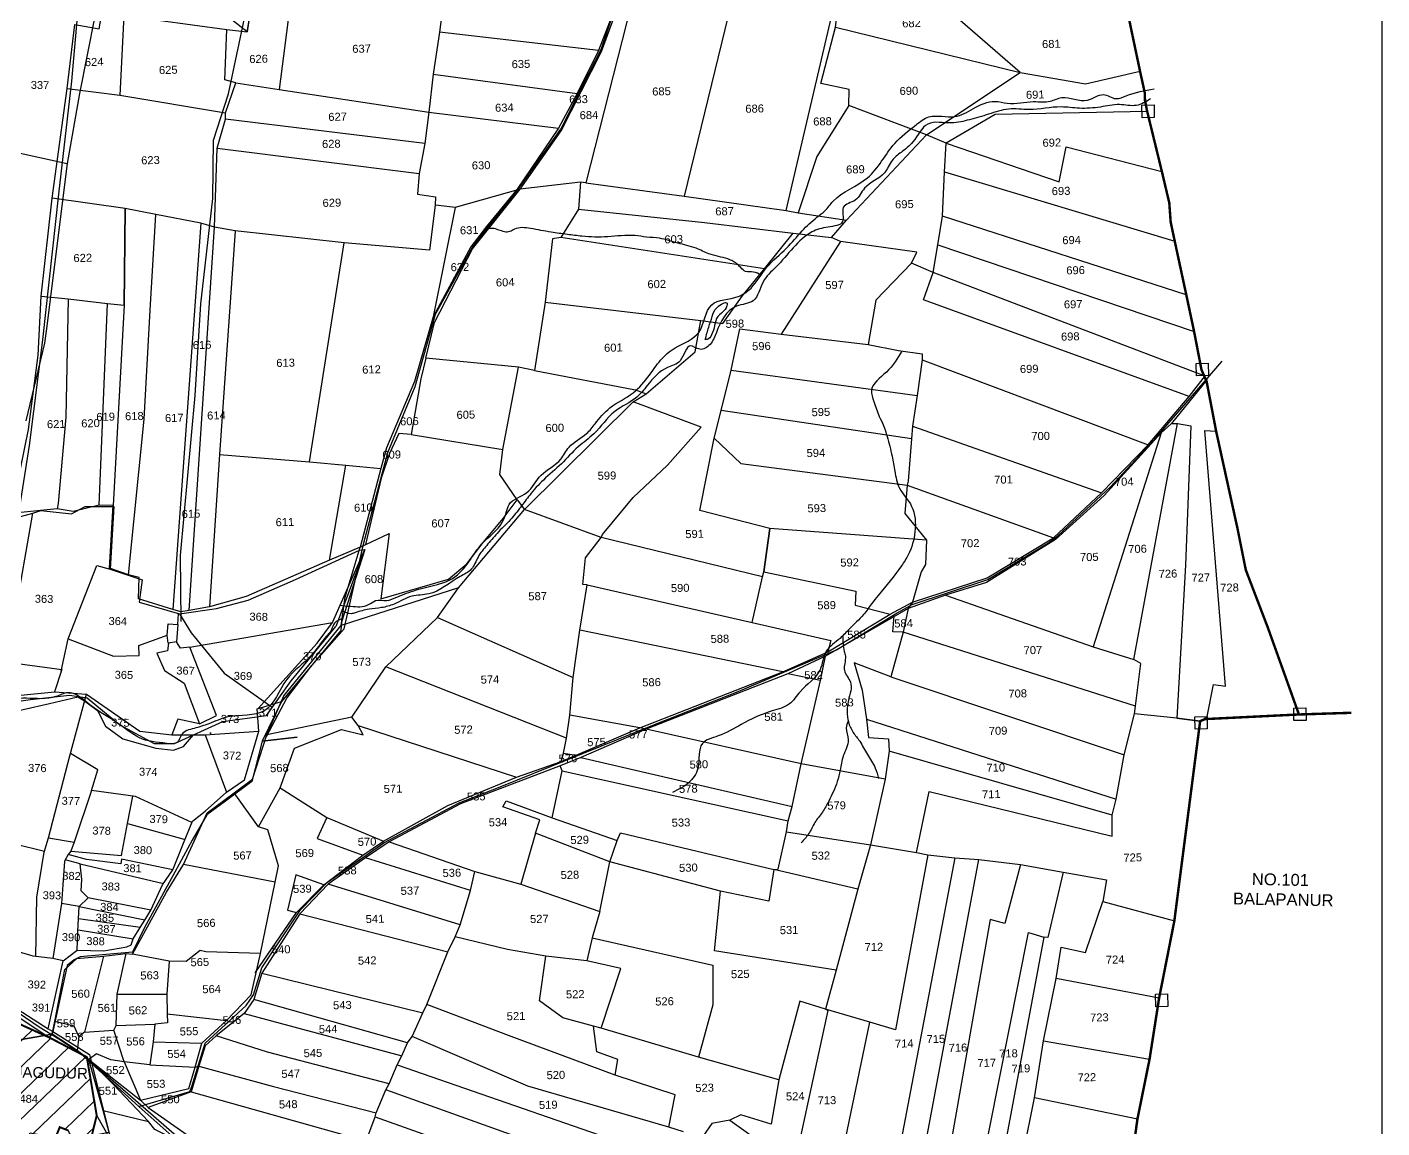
# Model space of a CAD drawing. Header units: millimetres. Extents: x 191531 to 221722, y 1607077 to 1617364.
# Drawn here: x 195621 to 198380, y 1612669 to 1614911 of the extents above; entities that cross this region are included whole.
import ezdxf
from ezdxf.enums import TextEntityAlignment as Align

# ---------------------------------------------------------------- set-up
doc = ezdxf.new("R2010")
doc.units = ezdxf.units.MM
doc.header["$LTSCALE"] = 15
for name, color, linetype in [('BOUNDRY STONES', 240, 'Continuous'), ('PLOT', 7, 'Continuous'), ('PLOTS', 7, 'Continuous'), ('PLOTS NO', 7, 'Continuous'), ('ROADS', 1, 'Continuous'), ('STREAMS', 4, 'Continuous'), ('TEXT', 1, 'Continuous'), ('VILLAGE BOUNDRY', 5, 'Continuous')]:
    doc.layers.add(name, color=color, linetype=linetype)
doc.styles.get("Standard").update_dxf_attribs({"font": 'arial.ttf'})

# ---------------------------------------------------------------- blocks, each defined once
blk = doc.blocks.new('AQUEDUCT')
blk.add_circle((0, 0), 0.938)

msp = doc.modelspace()

# ---------------------------------------------------------------- hatches: boundary and pattern name
at = {"layer": 'PLOTS NO'}
h = msp.add_hatch(dxfattribs=at)
h.set_pattern_fill('ANSI31', color=40, scale=12.09495, angle=-1.1225)
h.set_pattern_definition([(43.8775, (174688.965, 1608020.224), (-26.61678, 27.68067), [])])
h.paths.add_polyline_path([(195742.9, 1612813.1), (195667.2, 1612852.5), (195559.3, 1612901.5), (195548.1, 1612838.6), (195540.7, 1612819.3), (195442.1, 1612816.1), (195427.2, 1612774.4), (195433.8, 1612770.1), (195429.4, 1612756.4), (195458.3, 1612750.4), (195460.3, 1612692.7), (195494.3, 1612708.3), (195504.3, 1612701.7), (195506.1, 1612695.2), (195544.6, 1612676.1), (195538.6, 1612657.7), (195550.4, 1612652.1), (195553.1, 1612662), (195568, 1612658.1), (195565.7, 1612649.4), (195572.5, 1612647.6), (195567.9, 1612630.2), (195569.6, 1612624), (195589, 1612620.8), (195596, 1612646.1), (195613.8, 1612648.5), (195618.2, 1612654.6), (195624.7, 1612654.1), (195627.5, 1612658.5), (195679.3, 1612649), (195687.7, 1612670.3), (195705.1, 1612663.5), (195707.6, 1612656.7), (195733.9, 1612649.3), (195753.1, 1612653.2), (195763, 1612694)])

# ---------------------------------------------------------------- linework, layer by layer
at = {"layer": 'BOUNDRY STONES'}
for points in [[(197891.3, 1614751.5), (197915.8, 1614752.1), (197916.4, 1614726.6), (197891.9, 1614726)], [(198001.7, 1614225.8), (198026.2, 1614226.4), (198026.8, 1614200.9), (198002.3, 1614200.3)], [(198200.2, 1613523.7), (198224.7, 1613524.3), (198225.3, 1613498.8), (198200.8, 1613498.2)], [(197999.2, 1613506.1), (198023.7, 1613506.8), (198024.3, 1613481.3), (197999.8, 1613480.7)], [(197918.6, 1612940.9), (197943.1, 1612941.5), (197943.7, 1612916), (197919.2, 1612915.4)]]:
    msp.add_lwpolyline(points, close=True, dxfattribs=at)
msp.add_lwpolyline([(196309, 1613847), (196250.1, 1613690)], dxfattribs=at)
at = {"layer": 'PLOT'}
for points in [[(196870.3, 1615031.5), (196759.1, 1614593.4), (196747.9, 1614594.7), (196625.5, 1614580.6), (196492.7, 1614543.6), (196459.1, 1614547.5), (196452.4, 1614548.1)], [(196475.2, 1615021.3), (196471.5, 1614983.8), (196460.7, 1614900.6), (196447.9, 1614814.8), (196439, 1614737.5), (196430.8, 1614673.4), (196419.4, 1614612.9), (196416.3, 1614570.4), (196452.5, 1614565.1), (196452.4, 1614548.1), (196440.8, 1614456.2), (196266.7, 1614471.4), (196045, 1614495.8), (196003, 1614503.5), (196008.3, 1614664.3), (196025.4, 1614723.4), (196025.1, 1614736.3), (196046.6, 1614797), (196023.8, 1614803.6), (196028.1, 1614905.7)], [(196829.2, 1614979.4), (196784.7, 1614863.2), (196741.6, 1614775.4), (196703.2, 1614705.1), (196618.8, 1614581), (196556.9, 1614504.4), (196524.5, 1614463), (196447.8, 1614320.4), (196410.3, 1614189.2), (196353, 1614053.6), (196341.2, 1614011.7), (196299.5, 1613851.8), (196358.4, 1613879.6), (196341.6, 1613746.6), (196479, 1613786.5), (196516.3, 1613817.3), (196550.2, 1613861.3), (196590.6, 1613910.1), (196619, 1613947.8), (196583.8, 1613999.3), (196589.7, 1614050.2), (196622.1, 1614218), (196432.9, 1614236.5), (196451.1, 1614308.8), (196528.2, 1614459.3), (196625.5, 1614580.6), (196708.4, 1614699.8), (196790.9, 1614861.1), (196834.2, 1614979.9)], [(197063, 1614992.7), (196959.2, 1614566.2)], [(197167.1, 1614537.1), (197264.1, 1614952.3)], [(197492.7, 1614674.7), (197452.6, 1614691), (197294.7, 1614751), (197294.8, 1614783.5), (197237.1, 1614795.8), (197267.6, 1614910.3), (197271.9, 1614947.2), (197237, 1614957.1)], [(195818, 1614934.7), (195809.9, 1614772)], [(196155.5, 1614947.4), (196134.2, 1614783.7)], [(196619, 1613947.8), (196634.1, 1613928.2), (196855.2, 1614147.6), (196881.9, 1614164.1), (196981.3, 1614249.7), (196993, 1614313), (197037.7, 1614307.3), (197077.1, 1614362.5), (197122.6, 1614418.3), (197180.9, 1614491.3), (197259, 1614482.3), (197289.8, 1614517.6), (197452.6, 1614691), (197643.4, 1614818.3), (197515.9, 1614928.7)], [(196784.7, 1614863.2), (196460.7, 1614900.6)], [(197267.6, 1614910.3), (197643.4, 1614818.3), (197776.6, 1614794.9), (197887.3, 1614821)], [(196447.9, 1614814.8), (196741.6, 1614775.4)], [(195702.7, 1614785.7), (195809.9, 1614772), (196025.1, 1614736.3)], [(196046.6, 1614797), (196134.2, 1614783.7), (196439, 1614737.5), (196703.2, 1614705.1)], [(197294.7, 1614751), (197229.4, 1614646.9), (197191.2, 1614532.6)], [(197902, 1614738.6), (197592.1, 1614733), (197492.7, 1614674.7)], [(196430.8, 1614673.4), (196025.4, 1614723.4)], [(197987.6, 1614158.6), (197446.2, 1614355.5), (197466.4, 1614411.2), (197475.4, 1614467.4), (197485.1, 1614526), (197488.9, 1614615.7), (197492.7, 1614674.7), (197722.4, 1614595.7), (197737, 1614666.7), (197931.8, 1614616.6)], [(196008.3, 1614664.3), (196419.4, 1614612.9)], [(196747.9, 1614594.7), (196743.8, 1614539.9), (196707.8, 1614482.5)], [(196759.1, 1614593.4), (196959.2, 1614566.2), (197167.1, 1614537.1), (197191.2, 1614532.6), (197289.8, 1614517.6)], [(197488.9, 1614615.7), (197957.9, 1614475.1)], [(196003, 1614503.5), (195975, 1614511.2), (195883.5, 1614529), (195820.7, 1614541.2), (195672.6, 1614562.2)], [(195649.8, 1614362.7), (195704.8, 1614357.4), (195785.3, 1614347.9), (195818.8, 1614344.5), (195820.7, 1614541.2), (195818.8, 1614344.5), (195796.7, 1613936.4)], [(196492.7, 1614543.6), (196447.8, 1614320.4)], [(196743.8, 1614539.9), (197000.7, 1614512.7), (197180.9, 1614491.3)], [(195827.6, 1613795), (195859.6, 1614112.5), (195871.9, 1614334), (195883.5, 1614529)], [(195975, 1614511.2), (195917.7, 1613724.7)], [(197981.5, 1614365.5), (197485.1, 1614526)], [(195951.5, 1613722.8), (196003, 1614503.5)], [(196045, 1614495.8), (196012.9, 1614040.5), (195992.9, 1613729.7)], [(197122.6, 1614418.3), (196707.8, 1614482.5), (196691.2, 1614479.2), (196675.9, 1614350.4), (196654.6, 1614211.4), (196622.1, 1614218)], [(198017.7, 1614200.7), (197466.4, 1614411.2), (197422, 1614429.9), (197432.6, 1614452.5), (197277.2, 1614474.2), (197259, 1614482.3)], [(196196.6, 1614025.4), (196266.7, 1614471.4)], [(197277.2, 1614474.2), (197156.5, 1614285.4)], [(197475.4, 1614467.4), (197997.4, 1614290.8)], [(197422, 1614429.9), (197349.6, 1614354.4), (197333.5, 1614264.1)], [(195704.8, 1614357.4), (195700.1, 1614116.6), (195684.8, 1613940.5), (195682.4, 1613929.5)], [(195796.7, 1613936.4), (195767.9, 1613937.1), (195785.3, 1614347.9)], [(196675.9, 1614350.4), (196993, 1614313)], [(197133.3, 1613889.3), (196991, 1613926.1), (197020.4, 1614073.8), (197034.7, 1614129.7), (197054.7, 1614212.2), (197072.5, 1614296.4), (197156.5, 1614285.4), (197333.5, 1614264.1), (197395.6, 1614252.1), (197443.4, 1614245.4), (197443.8, 1614232.9), (197433.7, 1614160.3), (197424.2, 1614097.8), (197422.2, 1614072.1), (197414.9, 1613985.8), (197413.1, 1613977.9), (197408.2, 1613920.2), (197452.5, 1613865.9), (197450.6, 1613816.4), (197441.5, 1613801.5), (197423.9, 1613739.6), (197415.1, 1613726.8), (197404.8, 1613678.2), (197379.8, 1613587.2), (197305.3, 1613615.7), (197321.8, 1613560.6), (197330.6, 1613501.2), (197334.7, 1613464.1), (197375.1, 1613461.5), (197376.8, 1613435.9), (197368.2, 1613378.9), (197338.6, 1613245.3), (197313, 1613154.8), (197268.4, 1612990.2), (197246.8, 1612910.7), (197194.6, 1612926.6), (197151.9, 1612767), (197136.4, 1612676.3), (197074.6, 1612695.7), (197052.4, 1612684.7), (197015.4, 1612678), (196983.5, 1612631.7)], [(196432.9, 1614236.5), (196423.3, 1614194.1), (196403, 1614081.3), (196378.2, 1614083), (196359.4, 1614042.4)], [(197443.8, 1614232.9), (197904.1, 1614060.3)], [(196654.6, 1614211.4), (196860.2, 1614171.9), (196881.9, 1614164.1)], [(197054.7, 1614212.2), (197433.7, 1614160.3)], [(198024.3, 1614193), (197951, 1614102.8), (197930.6, 1614084.6), (197814.5, 1613957.1), (197715.2, 1613867.2), (197574.6, 1613779.6), (197491.4, 1613753.6), (197415.1, 1613726.8), (197246.7, 1613629.5), (197170.3, 1613593.9), (196881.5, 1613480.6), (196749, 1613423.1), (196706.7, 1613406.4), (196503.8, 1613328.9), (196358.4, 1613251.5), (196310.5, 1613218.5), (196234.6, 1613165.1), (196176.9, 1613104.5), (196099.2, 1612984), (196082.7, 1612930), (196063.5, 1612901.9), (196006, 1612856.2), (195984, 1612836.1), (195971, 1612794.4), (195955.3, 1612742.3), (195867.8, 1612710.5), (195852.4, 1612725.3)], [(196085.8, 1612984.3), (196169.7, 1613107.6), (196225.5, 1613164.1), (196304.8, 1613224.5), (196346.8, 1613252.6), (196477.7, 1613325.6), (196618, 1613383.3), (196708.8, 1613415.2), (196739.4, 1613428.1), (196868.7, 1613483.4), (197159.7, 1613597.4), (197251.4, 1613638.2), (197378.6, 1613715.3), (197423.9, 1613739.6), (197575.8, 1613789.1), (197711.2, 1613870.5), (197808.7, 1613962.2), (197904.1, 1614060.3), (197987.6, 1614158.6), (198020.9, 1614201.3)], [(197159.7, 1613597.4), (196746.8, 1613682.8), (196761.7, 1613774.7), (196752.5, 1613775.8), (196758, 1613829.5), (196790.3, 1613871.5), (196792.8, 1613877.4), (196855.4, 1613952.8), (196925.4, 1614018.3), (196993.5, 1614095.8), (196855.2, 1614147.6)], [(197422.2, 1614072.1), (197034.7, 1614129.7)], [(197424.2, 1614097.8), (197808.7, 1613962.2)], [(197432.4, 1613230), (197458, 1613354), (197830.6, 1613262.8), (197830.4, 1613305.7), (197839, 1613338.6), (197854.9, 1613428.3), (197876, 1613512.1), (197878.2, 1613527.6), (197888.9, 1613614.6), (197874.9, 1613622.8), (197963.7, 1614103.4), (197951, 1614102.8), (197963.7, 1614103.4), (197990.5, 1614098.4), (197979.6, 1613815.2), (197962.1, 1613503.6), (198009.7, 1613497.2), (197962.1, 1613503.6), (197876, 1613512.1)], [(196403, 1614081.3), (196589.7, 1614050.2)], [(197020.4, 1614073.8), (197074.5, 1614021.7), (197413.1, 1613977.9)], [(197930.6, 1614084.6), (197791.7, 1613648.5)], [(198009.7, 1613497.2), (198023.7, 1613506.8), (198036.8, 1613571.5), (198061.6, 1613568.4), (198019.6, 1614089.1), (198042.3, 1614087.6)], [(196012.9, 1614040.5), (196196.6, 1614025.4), (196270.1, 1614018.3), (196341.2, 1614011.7)], [(196359.4, 1614042.4), (196342.3, 1613992.1), (196310.3, 1613856.8)], [(196237.3, 1613825.1), (196270.1, 1614018.3)], [(197413.1, 1613977.9), (197711.2, 1613870.5)], [(196092.2, 1613281.8), (196136.6, 1613361.5), (196165.8, 1613442.2), (196261.6, 1613480), (196305.8, 1613469.5), (196295.3, 1613488.2), (196282.7, 1613505.3), (196351.5, 1613607.6), (196456.9, 1613708), (196499.9, 1613768.5), (196634.1, 1613928.2)], [(196790.3, 1613871.5), (196634.1, 1613928.2)], [(197097.3, 1613698.1), (197118.4, 1613791), (197121.5, 1613801.1), (197133.3, 1613889.3), (197121.5, 1613801.1), (197308.5, 1613761.6), (197307.6, 1613733.5), (197378.6, 1613715.3)], [(197452.5, 1613865.9), (197133.3, 1613889.3)], [(197118.4, 1613791), (196790.3, 1613871.5)], [(196499.9, 1613768.5), (196261, 1613692.3)], [(196761.7, 1613774.7), (197097.3, 1613698.1), (197258.1, 1613661.4), (197251.4, 1613638.2)], [(197491.4, 1613753.6), (197791.7, 1613648.5), (197874.9, 1613622.8)], [(196456.9, 1613708), (196733.2, 1613586.4)], [(197878.2, 1613527.6), (197404.8, 1613678.2), (197384, 1613679.2), (197386.5, 1613711.7)], [(196713.5, 1613432), (196719.6, 1613462.7), (196726.1, 1613509.5), (196733.2, 1613586.4), (196746.8, 1613682.8)], [(196310.3, 1612638.5), (196330.2, 1612691.5), (196331.9, 1612699.7), (196352, 1612746.5), (196358.3, 1612758.6), (196374.9, 1612797.5), (196384.6, 1612815.7), (196396, 1612842.1), (196405.2, 1612854.7), (196427.2, 1612903.4), (196435, 1612920.3), (196477.8, 1613027.3), (196493, 1613058), (196502.9, 1613082.1), (196524, 1613152.4), (196533.1, 1613191.3), (196626.5, 1613165), (196787.1, 1613109.2), (196807.7, 1613210.5), (196823, 1613254.3), (196829.8, 1613269.8), (197142, 1613195.2), (197150.2, 1613195.4), (197167.2, 1613271.8), (197170.6, 1613294.4), (197178.7, 1613323.6), (197197.1, 1613410.3), (197236.4, 1613580.3), (197246.7, 1613629.5)], [(196719.6, 1613462.7), (196351.5, 1613607.6)], [(197236.4, 1613580.3), (197170.3, 1613593.9)], [(197379.8, 1613587.2), (197854.9, 1613428.3)], [(196282.7, 1613505.3), (196109.2, 1613469.5)], [(196295.3, 1613488.2), (196618, 1613383.3)], [(197368.2, 1613378.9), (197197.1, 1613410.3), (196881.5, 1613480.6), (196868.7, 1613483.4), (196726.1, 1613509.5)], [(197330.6, 1613501.2), (197839, 1613338.6)], [(196708.8, 1613415.2), (196713.5, 1613432), (196739.4, 1613428.1)], [(197830.4, 1613305.7), (197376.8, 1613435.9)], [(196656.2, 1613268.9), (196665.2, 1613296.3), (196590.1, 1613322.5), (196596.7, 1613334.7), (196690.4, 1613300.1), (196710.9, 1613396.3), (196706.7, 1613406.4)], [(196749, 1613423.1), (197178.7, 1613323.6)], [(196710.9, 1613396.3), (197170.6, 1613294.4)], [(195747.3, 1612808.2), (195852.4, 1612725.3), (195950.6, 1612748.9), (195963.2, 1612792.4), (195977.3, 1612841.1), (196027.5, 1612887.6), (196077.2, 1612939.5), (196096.3, 1613024.3), (196126.2, 1613169.1), (196133.2, 1613202.3), (196111.2, 1613276.1), (196092.2, 1613281.8), (196042.7, 1613351)], [(196136.6, 1613361.5), (196231.8, 1613300.7), (196346.8, 1613252.6)], [(196231.8, 1613300.7), (196212.2, 1613258.5), (196304.8, 1613224.5)], [(196690.4, 1613300.1), (196823, 1613254.3)], [(197268.4, 1612990.2), (197021, 1613029.7), (197033.4, 1613151), (196807.7, 1613210.5), (196656.2, 1613268.9), (196626.5, 1613165)], [(197167.2, 1613271.8), (197338.6, 1613245.3)], [(196358.4, 1613251.5), (196533.1, 1613191.3)], [(197338.6, 1613245.3), (197432.4, 1613230), (197455, 1613224.6), (197510, 1613218.8), (197559.2, 1613215.7), (197643.8, 1613204.9), (197731.1, 1613189.6), (197819, 1613173.7), (197811.5, 1613130.2), (197957.2, 1613090.4)], [(196524, 1613152.4), (196310.5, 1613218.5)], [(197455, 1613224.6), (197389.6, 1612868.3), (197337.2, 1612884.3), (197246.8, 1612910.7), (197246.8, 1612910.7), (197251.7, 1612908.1), (197178.9, 1612573.1)], [(197510, 1613218.8), (197374.5, 1612505.6)], [(197425, 1612497.4), (197559.2, 1613215.7)], [(196126.2, 1613169.1), (195939.6, 1613205.3)], [(196225.5, 1613164.1), (196168.4, 1613184.5), (196151.8, 1613112.5), (196169.7, 1613107.6)], [(197142, 1613195.2), (197131.4, 1613130.4), (197033.4, 1613151)], [(197313, 1613154.8), (197142, 1613195.2)], [(197643.8, 1613204.9), (197612, 1613085.4), (197582.1, 1613093.3), (197474.6, 1612479.4)], [(197731.1, 1613189.6), (197699.3, 1613056.8), (197691.2, 1613057.2), (197579.3, 1612457.7)], [(196502.9, 1613082.1), (196234.6, 1613165.1)], [(197618.6, 1612447), (197629.1, 1612499.1), (197650.3, 1612618.4), (197672.7, 1612729.7), (197691, 1612846.1), (197716.7, 1612973.3), (197726.8, 1613037.1), (197776.4, 1613026.3), (197811.5, 1613130.2)], [(196176.9, 1613104.5), (196477.8, 1613027.3)], [(196787.1, 1613109.2), (196772.1, 1613056.1), (196761.1, 1613008.9)], [(197151.9, 1612767), (196988.4, 1612813), (196790, 1612871.8), (196774.7, 1612875.8), (196712.4, 1612892.7), (196664.3, 1612927.3), (196677.8, 1613018.8), (196599.1, 1613032.3), (196493, 1613058)], [(196772.1, 1613056.1), (197017.8, 1613000.4), (197017.6, 1612919.7), (196988.4, 1612813)], [(197541.3, 1612468.4), (197660.3, 1613066.6), (197691.2, 1613057.2)], [(195776.7, 1613018.4), (195737.9, 1612863.8), (195797.8, 1612867.6)], [(195818.7, 1612803.4), (195797.8, 1612867.6), (195802.8, 1612877.5), (195804.5, 1612941.1), (195823.1, 1613024.2)], [(196096.3, 1613024.3), (195985.4, 1613027.2), (195973.7, 1613030.2), (195944.9, 1613007.7), (195910.3, 1613008.5), (195836, 1613022.9)], [(196790, 1612871.8), (196830, 1612993.5), (196761.1, 1613008.9), (196677.8, 1613018.8)], [(195910.3, 1613008.5), (195905.6, 1612941.4), (195906.6, 1612900.8), (196027.5, 1612887.6)], [(196099.2, 1612984), (196427.2, 1612903.4)], [(197926.1, 1612932.7), (197716.7, 1612973.3)], [(195804.5, 1612941.1), (195905.6, 1612941.4)], [(196396, 1612842.1), (196082.7, 1612930)], [(196957.7, 1612660.8), (196927.6, 1612670), (196940.6, 1612736.3), (196818.9, 1612775.9), (196601.2, 1612856.8), (196435, 1612920.3)], [(195726.6, 1612854.8), (195717.3, 1612875.9), (195677.8, 1612885.2)], [(195802.8, 1612877.5), (195881.1, 1612879.9)], [(195906.6, 1612900.8), (195906.9, 1612882.7), (195881.1, 1612879.9), (195877.7, 1612844), (195871, 1612797.4), (195963.2, 1612792.4), (195971, 1612794.4), (196123.3, 1612753), (196331.9, 1612699.7)], [(196063.5, 1612901.9), (196384.6, 1612815.7)], [(197274.1, 1612580.5), (197337.2, 1612884.3)], [(195737.9, 1612863.8), (195726.6, 1612854.8), (195723.5, 1612826.6)], [(196358.3, 1612758.6), (196110.8, 1612823.3), (196006, 1612856.2)], [(196927.6, 1612670), (196640.5, 1612753.5), (196405.2, 1612854.7)], [(196818.9, 1612775.9), (196824.1, 1612808.1), (196781.2, 1612823.6), (196774.7, 1612875.8)], [(195877.7, 1612844), (195977.3, 1612841.1)], [(197691, 1612846.1), (197906.7, 1612808.6)], [(195871, 1612797.4), (195818.7, 1612803.4), (195791.7, 1612807.4), (195762.9, 1612819.4), (195747.3, 1612808.2)], [(196501.5, 1612030.8), (196407.1, 1612202.2), (196368.7, 1612271.8), (196355.4, 1612295.3), (196316.2, 1612363.9), (196300.8, 1612392.2), (196251.6, 1612465.8), (196244.3, 1612484.5), (196179.9, 1612540), (196068.8, 1612596.8), (195925.7, 1612643.1), (195881.4, 1612665.5), (195868.2, 1612682.1), (195797.4, 1612757.5), (195747.3, 1612808.2)], [(195818.7, 1612803.4), (195852.4, 1612725.3)], [(196374.9, 1612797.5), (196938.6, 1612601.7), (196955.9, 1612646.1)], [(195955.3, 1612742.3), (196305.4, 1612643.9), (196310.3, 1612638.5)], [(196904.8, 1612548.1), (196352, 1612746.5)], [(197882, 1612686.6), (197672.7, 1612729.7)], [(195776.4, 1612704.1), (195868.2, 1612682.1)], [(195867.8, 1612710.5), (195947.1, 1612654.5), (196081.5, 1612610.5), (196186.8, 1612556.1), (196280.7, 1612555.8), (196564.8, 1612447.2), (196848.2, 1612340.1), (196922.3, 1612360.5), (197046.2, 1612367.2), (197176.6, 1612375.7), (197247.6, 1612378.1), (197301.4, 1612365.8), (197336.4, 1612370.5), (197431.9, 1612370), (197512.5, 1612367.1), (197641.3, 1612348.1), (197715.1, 1612343.1), (197824.3, 1612334.5)], [(196330.2, 1612691.5), (196887.7, 1612492.7)], [(197052.4, 1612684.7), (197125.9, 1612631.5), (197153.3, 1612584.9), (197178.9, 1612573.1), (197238.9, 1612497.4), (197274.4, 1612465.8), (197256.8, 1612407.8), (197247.6, 1612378.1), (197243.1, 1612365.8), (197235, 1612237.1)]]:
    msp.add_lwpolyline(points, dxfattribs=at)
at = {"layer": 'PLOTS'}
for points in [[(196446, 1616367.6), (196446, 1616367.6), (196446, 1616367.6), (196446, 1616367.6), (196374.7, 1616312.9), (196374.7, 1616312.9), (196330.3, 1616090.7), (196143.3, 1615380.9), (196114.4, 1615202.9), (196069.3, 1614901.3), (196035.2, 1614927.4), (195966.7, 1614942.7), (195885.5, 1614949.7), (195811.9, 1614951.6), (195803.6, 1614924.9), (195759.5, 1614933.2), (195727.9, 1614775.8), (195702.7, 1614632.8), (195660.2, 1614291.8), (195656.4, 1614267), (195618.8, 1614108.7)], [(195148.4, 1614711), (195183.5, 1614709.2), (195221, 1614702.9), (195316.1, 1614686.8), (195356.9, 1614680), (195397.7, 1614673.1), (195440.1, 1614671.9), (195439.3, 1614643.7), (195473.1, 1614642.7), (195540.7, 1614634.7), (195544.7, 1614667.9), (195702.7, 1614632.8)], [(195592.8, 1613910.2), (195633.2, 1613921), (195649, 1613925.9), (195711.6, 1613919.7), (195739.5, 1613934.6), (195797.8, 1613934.3), (195790.5, 1613806.8), (195855.6, 1613784.8), (195849.2, 1613739.5), (195931.5, 1613715.6), (196007, 1613726.7), (196071.2, 1613743.7), (196167.6, 1613785.8), (196297.8, 1613845.4), (196309, 1613847), (196261.1, 1613698.8), (196259.9, 1613682), (196139, 1613537.4), (196099.9, 1613456.4), (196171.3, 1613464.8), (196099.9, 1613456.4), (196078.7, 1613374.6), (196025.1, 1613334.4), (195987.4, 1613306.1), (195957.2, 1613255), (195921.9, 1613189.6), (195860.2, 1613077), (195835.6, 1613026.8), (195729.5, 1613017), (195717.2, 1613011.2), (195702.6, 1612999.7), (195673.4, 1612865.2), (195748.2, 1612818.1), (195788, 1612660.4)], [(195553, 1613544.9), (195566.4, 1613619.5), (195582.3, 1613708.6), (195595.3, 1613706.3), (195633.2, 1613921)], [(196091.5, 1613523.1), (196211.8, 1613656.3), (196243.3, 1613698), (196309, 1613847)], [(195690.7, 1613598.8), (195704.9, 1613664.9), (195763.4, 1613814.5), (195790.5, 1613806.8)], [(195704.9, 1613664.9), (195797.1, 1613629.8), (195849.4, 1613631.1), (195848.8, 1613651.5), (195906.4, 1613672.4), (195908.2, 1613695.6), (195928.1, 1613694), (195929.8, 1613716)], [(195928.1, 1613694), (195925.4, 1613658.9), (195908.2, 1613656.2), (195906.4, 1613672.4)], [(195952.8, 1613647.9), (196243.3, 1613698)], [(195908.9, 1613656.3), (195907.1, 1613640.5), (195885.3, 1613635.6), (195901, 1613600.3), (195941.1, 1613574.5), (195972.2, 1613491.7), (195927.9, 1613501.1), (195915.7, 1613469.2)], [(195972.2, 1613491.7), (196006.8, 1613508.9), (195952.8, 1613647.9), (195933.9, 1613645.9), (195925.4, 1613658.9)], [(195566.4, 1613619.5), (195691.8, 1613602.1), (195676.9, 1613557.2)], [(195403.9, 1613509.1), (195526.4, 1613538.5), (195553, 1613544.9), (195676.9, 1613557.2), (195742.2, 1613552.3), (195850.5, 1613476.7), (195915.7, 1613469.2), (195983.7, 1613469.1), (196093.2, 1613477), (196090, 1613522.6), (196139, 1613537.4)], [(195456.6, 1613098.7), (195466.5, 1613248.6), (195469.3, 1613290.4), (195459.4, 1613332.6), (195460.4, 1613508.4), (195490.2, 1613511.5), (195523, 1613511.5), (195559.1, 1613508.9), (195666.7, 1613533.3), (195724.7, 1613546.4), (195738.4, 1613538.4), (195764.8, 1613518.6), (195781.2, 1613486.7), (195816, 1613461), (195883.2, 1613442), (195919.3, 1613438.4), (195939.9, 1613445.4), (195960.2, 1613469.1)], [(195639, 1613018), (195641.1, 1613138.5), (195655.9, 1613230.5), (195664.8, 1613259.6), (195708.2, 1613426.8), (195742.2, 1613552.3)], [(195423.4, 1613491.9), (195421.2, 1613357.2), (195419.5, 1613256.8), (195467, 1613256), (195478.2, 1613253.5), (195483.3, 1613262.8), (195507.5, 1613256.6), (195530.9, 1613253.6), (195592, 1613243.1), (195596.6, 1613247.6), (195656.5, 1613232.4)], [(195664.1, 1612870.7), (195694.7, 1613009), (195723.1, 1613030.9), (195777.5, 1613029.3), (195824.6, 1613037.3), (195833.4, 1613041.6), (195837.1, 1613053.8), (195851.2, 1613076.8), (195862.8, 1613095.5), (195873.3, 1613112.5), (195897.3, 1613164), (195918, 1613194.2), (195941.2, 1613251.8), (195957.9, 1613293.2), (195983.8, 1613314.1), (196027.5, 1613352.5), (196063.7, 1613377.5), (196093.2, 1613477)], [(195983.7, 1613469.1), (196027.5, 1613352.5)], [(195956.9, 1613290.7), (195842, 1613343.8), (195752.6, 1613355.8), (195765.2, 1613398.2), (195709.4, 1613431.4)], [(195240.2, 1613425.7), (195257.9, 1613397.1), (195335.4, 1613256.9), (195359.6, 1613229.9), (195456.6, 1613098.7), (195486.3, 1613054.3), (195533.5, 1612983.7), (195582.3, 1612923.7), (195664.1, 1612870.7), (195673.4, 1612865.2)], [(195752.6, 1613355.8), (195716.8, 1613250.4), (195710.6, 1613232.2), (195705, 1613225.8), (195697.7, 1613211.9), (195693.9, 1613163.6), (195691, 1613126), (195674, 1613013.6)], [(195710.6, 1613232.2), (195813.4, 1613223.3), (195826, 1613288.8), (195836.7, 1613344.5)], [(195826, 1613288.8), (195943, 1613256.3)], [(195664.8, 1613259.6), (195716.8, 1613250.4)], [(195727.3, 1613119.6), (195745.7, 1613137.1), (195731.7, 1613151.7), (195732.7, 1613174.8), (195729, 1613206.5), (195699, 1613214.4)], [(195918, 1613194.2), (195813.3, 1613216.3), (195812.2, 1613206.9), (195742.4, 1613215.5), (195705, 1613225.8)], [(195368.6, 1613196.5), (195483.2, 1613035.5), (195527.7, 1612971), (195576.4, 1612912.5), (195661.2, 1612856.5), (195667.2, 1612852.5)], [(195729, 1613206.5), (195899, 1613166.6)], [(195873.3, 1613112.5), (195745.7, 1613137.1)], [(195723.1, 1613030.9), (195724.9, 1613068.9), (195726.1, 1613094.7), (195727.3, 1613119.6), (195691, 1613126)], [(195727.3, 1613119.6), (195861.1, 1613092.8)], [(195851.2, 1613076.8), (195726.1, 1613094.7)], [(195694.7, 1613009), (195674, 1613013.6), (195633.8, 1613018.7), (195610.5, 1613025.4), (195486.3, 1613054.3)], [(195725, 1613072), (195837.1, 1613053.8)], [(195569.6, 1612624), (195589, 1612620.8), (195596, 1612646.1), (195613.8, 1612648.5), (195618.2, 1612654.6), (195624.7, 1612654.1), (195627.5, 1612658.5), (195679.3, 1612649), (195687.7, 1612670.3), (195705.1, 1612663.5), (195707.6, 1612656.7), (195729.5, 1612648.4), (195788, 1612660.4)]]:
    msp.add_lwpolyline(points, dxfattribs=at)
at = {"layer": 'PLOTS NO', "color": 40, "const_width": 4.03}
for points in [[(195559.3, 1612901.5), (195667.2, 1612852.5), (195742.9, 1612813.1), (195763, 1612694), (195750.9, 1612644.5)], [(195705.1, 1612663.5), (195687.7, 1612670.3), (195679.3, 1612649)]]:
    msp.add_lwpolyline(points, dxfattribs=at)
at = {"layer": 'ROADS'}
for points in [[(196108.7, 1613465.9), (196149.8, 1613544), (196200.3, 1613609.6), (196266.9, 1613685.5), (196306.8, 1613860.5), (196355.6, 1614044.6), (196411.6, 1614178.6), (196453.1, 1614325.8), (196530.6, 1614467.3), (196616.7, 1614574.1), (196707.7, 1614702.6), (196765.6, 1614817.5), (196790, 1614865.1), (196846.1, 1615030.1), (196866, 1615107.5), (196910.4, 1615203.3), (196997.5, 1615319.6), (197191.3, 1615527)], [(195725.2, 1614954.7), (195711.7, 1614800.3), (195685.3, 1614570.6), (195652.5, 1614274.1), (195625.2, 1614058.6), (195598.6, 1613886.2)], [(195934.7, 1613700.4), (195933.8, 1613834.9), (195963.5, 1614160.3), (195975.2, 1614347.3), (195999.5, 1614561.6), (196001, 1614680.6), (196031.4, 1614775.1), (196065.2, 1614935)], [(195848.8, 1612712.4), (195952.3, 1612743.2), (195956.8, 1612753), (195983.7, 1612841.2), (196067.5, 1612917.8), (196082.1, 1612939.7), (196099, 1612995.1), (196177.7, 1613112.7), (196233.1, 1613169.3), (196347.6, 1613249.6), (196501.2, 1613331), (196580.9, 1613362.2), (196895.6, 1613489.1), (197069.4, 1613557.9), (197269.5, 1613642.5), (197389.6, 1613715.6), (197423.3, 1613734.6), (197577.5, 1613785.9), (197701, 1613860.7), (197719.7, 1613874.4), (197827.2, 1613974.1), (197921, 1614075.4), (198054.3, 1614230.1)], [(195931.5, 1613715.6), (195955.1, 1613677.4), (196022.3, 1613594.9), (196120.6, 1613525.5)], [(195468.1, 1613518.6), (195628, 1613541.1), (195707.5, 1613550.2), (195743.4, 1613544.6), (195810, 1613489.5), (195880.2, 1613451.9), (195921.5, 1613451.9), (196020.1, 1613496.5), (196108.7, 1613508.7), (196158.7, 1613579.6), (196250.1, 1613690)], [(195577, 1612921.4), (195646.1, 1612874.4), (195686.2, 1612849.9), (195742.9, 1612813.1), (195755.9, 1612735.8), (195763, 1612694), (195750.9, 1612644.5)], [(195667.2, 1612852.5), (195674.7, 1612864.4)], [(196521.6, 1612009.1), (196446.5, 1612141.5), (196382, 1612259), (196286.7, 1612423.7), (196249.4, 1612485), (196203.7, 1612530.9), (196189.3, 1612541.9), (196098.7, 1612590.5), (196022.7, 1612617.4), (195916.2, 1612652.7), (195867.8, 1612695.5), (195848.8, 1612712.4), (195723.5, 1612826.6)], [(196530.2, 1612016), (196439.9, 1612161.8), (196327.7, 1612361.2), (196246, 1612496.7), (196194.6, 1612544.9), (196142.1, 1612573.9), (196050.5, 1612613.6), (195920.8, 1612655.9), (195810.5, 1612751.9), (195723.5, 1612826.6)], [(195871.4, 1612504), (195763, 1612694), (195742.9, 1612813.1), (195742.9, 1612813.1)]]:
    msp.add_lwpolyline(points, dxfattribs=at)
at = {"layer": 'STREAMS'}
for points in [[(196257.8, 1613733.2), (196280.3, 1613731.1), (196316.7, 1613734.7), (196331, 1613742.7), (196353.2, 1613743), (196373.8, 1613749.6), (196413.9, 1613764.4), (196456.8, 1613775.4), (196489.6, 1613789.3), (196509.6, 1613807.4), (196547.3, 1613858.1), (196588.9, 1613902.4), (196596.7, 1613922.1), (196602.5, 1613938.2), (196638.7, 1613962.6), (196668, 1613998.1), (196708, 1614030.7), (196724.8, 1614055.3), (196760.6, 1614083), (196777.8, 1614103), (196807.6, 1614135), (196855.2, 1614165.9), (196888.3, 1614201.9), (196911.1, 1614232.2), (196940.8, 1614257.6), (196988.8, 1614289), (197015.2, 1614345.2), (197069.2, 1614362), (197095.3, 1614379.3), (197127.7, 1614421.7), (197167.5, 1614460.4), (197199.4, 1614495.7), (197229.6, 1614523.7), (197246, 1614537), (197262.2, 1614556), (197332.2, 1614603.7), (197387.9, 1614673.6), (197431.4, 1614711.7), (197457.6, 1614727.8), (197510.1, 1614728.5), (197548, 1614744.9), (197592.1, 1614759.5), (197616.9, 1614755.8), (197670.6, 1614759), (197704.6, 1614759.9), (197727.9, 1614767.2), (197780.2, 1614761.8), (197812.6, 1614773.2), (197838.2, 1614765.1), (197859, 1614770.6), (197916.1, 1614785)], [(197908.6, 1614764.5), (197879.6, 1614751.2), (197845.5, 1614752.8), (197806.5, 1614748), (197763.9, 1614745.4), (197726.6, 1614748.1), (197661.4, 1614742.9), (197620, 1614743.7), (197578.9, 1614733.3), (197540, 1614722.2), (197503.7, 1614715.5), (197455.3, 1614713.3), (197425, 1614677), (197400.7, 1614655.5), (197382.6, 1614639.2), (197366.9, 1614613.7), (197326.3, 1614582.5), (197307.6, 1614558.5), (197283.2, 1614543.2), (197281.6, 1614514.5), (197252, 1614503.6), (197219.4, 1614493.6), (197146, 1614422), (197119.7, 1614391.5), (197099.7, 1614353.5), (197065.6, 1614342.2), (197024.7, 1614289), (197011.8, 1614264.3), (196990.8, 1614254.5), (196972.3, 1614261.6), (196951, 1614231.3), (196925.1, 1614217.5), (196883.8, 1614180.5), (196862.6, 1614157.1), (196818.1, 1614128.1), (196775.1, 1614082.2), (196743.2, 1614055.8), (196709.2, 1614021.3), (196672.5, 1613988.3), (196644.7, 1613957.7), (196625.9, 1613932.5), (196605.3, 1613907.7), (196578.1, 1613879.5), (196557.1, 1613855), (196539.4, 1613831.3), (196525.7, 1613806.6), (196502.9, 1613791.7), (196439, 1613756.3), (196404.7, 1613751.5), (196368.4, 1613735.6), (196343, 1613728.4), (196317.5, 1613725), (196289.5, 1613718.1), (196281, 1613716), (196263.5, 1613721.7)], [(197115.6, 1614405.7), (197100.6, 1614411.9), (197084, 1614413.1), (197074.6, 1614420.8), (197064.4, 1614430.4), (197029.1, 1614443.6), (197009.4, 1614449), (196983.3, 1614460.4), (196946, 1614470.8), (196909.1, 1614480.6), (196882.5, 1614483.1), (196858.7, 1614486), (196803.4, 1614483.8), (196751, 1614484.7), (196721.3, 1614488.5), (196688.1, 1614493.1), (196646.3, 1614500.5), (196613.5, 1614499), (196604.5, 1614494.2), (196581.5, 1614497.5), (196568.8, 1614500.8), (196551.3, 1614498.2)], [(197002.2, 1614274.8), (197009.2, 1614299.5), (197016.3, 1614321.3), (197026.3, 1614339.9), (197046.5, 1614348.5), (197042.6, 1614335.7), (197027.6, 1614321.4), (197021, 1614302.8), (197015, 1614283.8), (197006, 1614274.6), (197002.2, 1614274.8), (197001.2, 1614275.3)], [(197402.4, 1614250.5), (197370.9, 1614208.2), (197340.4, 1614170.7), (197345.6, 1614147.9), (197356.4, 1614118), (197365, 1614099.2), (197372.2, 1614077.1), (197382.5, 1614036.6), (197387.9, 1614006.2), (197397.7, 1613971.9), (197422.3, 1613934.7), (197429, 1613882.9), (197415.4, 1613836.1), (197401.6, 1613813.6), (197353.9, 1613752.9), (197340.7, 1613736.3), (197324.6, 1613714.6), (197295.4, 1613684.8), (197276.5, 1613665.7), (197248.5, 1613639.5), (197235.8, 1613601.7), (197195.3, 1613557.2), (197173.5, 1613532.2), (197138.5, 1613518.2), (197075.2, 1613490.2), (197028.1, 1613467), (196996.3, 1613451.9), (196987, 1613401.5), (196967.6, 1613371.2), (196935.4, 1613352.2)], [(196263.4, 1613706.1), (196247.5, 1613696.8), (196240.2, 1613682), (196230.5, 1613669.7), (196199.6, 1613630.9), (196150.1, 1613582.2), (196104.5, 1613518.4), (196030.2, 1613505.7), (195991, 1613491.9), (195961.2, 1613482.4), (195935.4, 1613469.2), (195927.8, 1613454.7), (195905.5, 1613451.9), (195849.9, 1613463.4), (195805.4, 1613493.3), (195751.6, 1613528.5), (195703.7, 1613555.2), (195679.9, 1613547.1), (195620.2, 1613543.8), (195503.1, 1613523.5), (195428.7, 1613506.4), (195385.8, 1613485.3), (195343.9, 1613454.6), (195315.6, 1613432.1), (195294.3, 1613423.9), (195231.9, 1613409.3), (195214.1, 1613402.1), (195178.2, 1613395.3), (195101.5, 1613400.6), (195074.8, 1613416.7), (195043.4, 1613418), (194997.7, 1613380.5), (194919.2, 1613351.6), (194883.1, 1613344.6), (194822.2, 1613364.4), (194777, 1613373.7), (194738.5, 1613385.6), (194692.2, 1613393.1), (194665.9, 1613388.8), (194667.7, 1613386.9)], [(197281.7, 1613671.4), (197285.2, 1613639.3), (197287.4, 1613629.6), (197285.4, 1613600.5), (197297.6, 1613576.8), (197293.5, 1613539.4), (197293.5, 1613495.6), (197303.3, 1613474.3), (197316.6, 1613456.4), (197324.3, 1613443), (197332.4, 1613429.6), (197340.9, 1613415.5), (197348.2, 1613401.7), (197354.9, 1613380.2)], [(197293, 1613496.9), (197289.1, 1613483.6), (197293.2, 1613459.3), (197283.1, 1613426.5), (197276.9, 1613397.2), (197270.9, 1613374.2), (197253.6, 1613334.4), (197240.6, 1613311.6), (197225.2, 1613290.7), (197212.6, 1613267.5), (197197.1, 1613249.6)]]:
    msp.add_spline(points, degree=3, dxfattribs=at)
at = {"layer": 'VILLAGE BOUNDRY', "linetype": 'Continuous'}
msp.add_lwpolyline([(191530.7, 1616902.6), (198379.8, 1616902.6), (198379.8, 1610314), (191530.7, 1610314)], close=True, dxfattribs=at)
at = {"layer": 'VILLAGE BOUNDRY', "color": 0, "linetype": 'Continuous'}
for points in [[(195818, 1614934.7), (196028.1, 1614905.7), (196069.3, 1614901.3), (196078.8, 1614956.7)], [(195598.5, 1613964.3), (195624.1, 1614091), (195644.1, 1614242.6), (195649.8, 1614362.7), (195672.6, 1614562.2), (195702.7, 1614785.7), (195718.6, 1614916.3), (195768.1, 1614907), (195773.2, 1614937.7)], [(195792.9, 1612642.6), (195776.4, 1612704.1), (195747.3, 1612808.2), (195723.5, 1612826.6), (195672.5, 1612859.5), (195590.3, 1612845.6), (195672.5, 1612859.5), (195677.8, 1612885.2), (195698.4, 1612991.4), (195722.5, 1613013.9), (195776.7, 1613018.4), (195823.1, 1613024.2), (195836, 1613022.9), (195904.9, 1613149), (195939.6, 1613205.3), (195987.6, 1613310.4), (196042.7, 1613351), (196079.9, 1613378.8), (196109.2, 1613469.5), (196144.2, 1613549), (196261, 1613692.3), (196269.2, 1613749.8), (196299.5, 1613851.8), (196237.3, 1613825.1), (196067.1, 1613751.2), (195992.9, 1613729.7), (195951.5, 1613722.8), (195934.3, 1613719.6), (195917.7, 1613724.7), (195848.3, 1613746.2), (195849.5, 1613789.5), (195827.6, 1613795), (195789.4, 1613808.6), (195796.7, 1613936.4), (195767.9, 1613937.1), (195714.9, 1613923.9), (195682.4, 1613929.5), (195601.8, 1613921.5)]]:
    msp.add_lwpolyline(points, dxfattribs=at)
at = {"layer": 'VILLAGE BOUNDRY', "linetype": 'Continuous'}
msp.add_lwpolyline([(197860, 1614951.3, 5, 5, 0), (197868.3, 1614911.2, 5, 5, 0), (197887.3, 1614821, 5, 5, 0), (197897, 1614776.9, 5, 5, 0), (197897.4, 1614761.5, 5, 5, 0), (197902, 1614738.6, 5, 5, 0), (197931.8, 1614616.6, 5, 5, 0), (197946.9, 1614552.6, 5, 5, 0), (197949.7, 1614513.8, 5, 5, 0), (197957.9, 1614475.1, 5, 5, 0), (197981.5, 1614365.5, 5, 5, 0), (197997.4, 1614290.8, 5, 5, 0), (198012.4, 1614213, 5, 5, 0), (198023, 1614188.6, 5, 5, 0), (198042.3, 1614087.6, 5, 5, 0), (198085.6, 1613890.4, 5, 5, 0), (198102.7, 1613805.1, 5, 5, 0), (198147.7, 1613687.3, 5, 5, 0), (198210.9, 1613510.8, 5, 5, 0), (198317.3, 1613514.2, 5, 5, 0), (198210.9, 1613510.8, 5, 5, 0), (198019.9, 1613501.4, 5, 5, 0), (198009.7, 1613497.2, 5, 5, 0), (197957.2, 1613090.4, 5, 5, 0), (197926.1, 1612932.7, 5, 5, 0), (197906.7, 1612808.6, 5, 5, 0), (197882, 1612686.6, 5, 5, 0), (197866.6, 1612575.2, 5, 5, 0)], format="xyseb", dxfattribs=at)

# ---------------------------------------------------------------- block references
at = {"xscale": 0.6999999999999998, "yscale": 0.6999999999999998, "zscale": 0.6999999999999998, "rotation": 8.332486088675939}
msp.add_blockref('AQUEDUCT', (195994.7, 1613473, 1), dxfattribs=at)

# ---------------------------------------------------------------- texts
at = {"layer": 'PLOTS NO'}
for s, height, rotation, p in [('682', 16.29, 1.4258, (197422, 1614918.7)), ('637', 16.29, 1.4258, (196302.3, 1614866.8)), ('681', 16.29, 1.4258, (197706.7, 1614876.5)), ('624', 16.29, 1.4258, (195757.8, 1614839.7)), ('626', 16.29, 1.4258, (196092.6, 1614846.1)), ('635', 16.29, 1.4258, (196626.8, 1614835.6)), ('625', 16.29, 1.4258, (195908.7, 1614823.6)), ('337', 16.13, 358.8775, (195647.6, 1614792.8)), ('685', 16.29, 1.4258, (196913, 1614779.9)), ('690', 16.29, 1.4258, (197416.7, 1614781)), ('634', 16.29, 1.4258, (196593, 1614746.8)), ('633', 16.29, 1.4258, (196744, 1614763.8)), ('691', 16.29, 1.4258, (197674, 1614773.2)), ('627', 16.29, 1.4258, (196253.5, 1614728.2)), ('684', 16.29, 1.4258, (196765.3, 1614731.6)), ('686', 16.29, 1.4258, (197102.6, 1614744.8)), ('688', 16.29, 1.4258, (197240.8, 1614718.8)), ('628', 16.29, 1.4258, (196240.7, 1614673.1)), ('692', 16.29, 1.4258, (197707.7, 1614675.5)), ('623', 16.29, 1.4258, (195872.5, 1614639.8)), ('630', 16.29, 1.4258, (196545.7, 1614629.3)), ('689', 16.29, 1.4258, (197307.8, 1614621)), ('693', 16.29, 1.4258, (197726.5, 1614577)), ('629', 16.29, 1.4258, (196241.8, 1614553)), ('687', 16.29, 1.4258, (197041.4, 1614535.7)), ('695', 16.29, 1.4258, (197407.5, 1614550.1)), ('631', 16.29, 1.4258, (196521.5, 1614497.2)), ('603', 16.29, 1.4258, (196937.8, 1614478.8)), ('694', 16.29, 1.4258, (197748, 1614477)), ('622', 16.29, 1.4258, (195734.6, 1614440.7)), ('632', 16.29, 1.4258, (196502.6, 1614422.1)), ('696', 16.29, 1.4258, (197756.1, 1614415.6)), ('604', 16.29, 1.4258, (196594.7, 1614391)), ('602', 16.29, 1.4258, (196903.3, 1614387.4)), ('597', 16.29, 1.4258, (197265.3, 1614385.6)), ('697', 16.29, 1.4258, (197751.2, 1614346.3)), ('598', 16.29, 1.4258, (197062.3, 1614306.7)), ('698', 16.29, 1.4258, (197745.3, 1614280.7)), ('616', 16.29, 1.4258, (195977.6, 1614263.5)), ('601', 16.29, 1.4258, (196815, 1614257.9)), ('596', 16.29, 1.4258, (197116.4, 1614261.1)), ('613', 16.29, 1.4258, (196147.6, 1614227.1)), ('612', 16.29, 1.4258, (196322.5, 1614213.5)), ('699', 16.29, 1.4258, (197661.6, 1614214.7)), ('619', 16.29, 1.4258, (195781.2, 1614117.1)), ('618', 16.29, 1.4258, (195839.7, 1614118.5)), ('617', 16.29, 1.4258, (195920.9, 1614114.9)), ('614', 16.29, 1.4258, (196006.8, 1614119.9)), ('605', 16.29, 1.4258, (196514.6, 1614121.3)), ('595', 16.29, 1.4258, (197237.5, 1614126.8)), ('621', 16.29, 1.4258, (195680.6, 1614102.3)), ('620', 16.29, 1.4258, (195750.4, 1614104)), ('606', 16.29, 1.4258, (196399.7, 1614108)), ('600', 16.29, 1.4258, (196695.7, 1614094.6)), ('700', 16.29, 1.4258, (197684.9, 1614077.9)), ('609', 16.29, 1.4258, (196363.6, 1614040.1)), ('594', 16.29, 1.4258, (197227.3, 1614043.6)), ('599', 16.29, 1.4258, (196801.9, 1613997.3)), ('701', 16.29, 1.4258, (197609.3, 1613989.2)), ('704', 16.29, 1.4258, (197855.1, 1613984.9)), ('615', 16.29, 1.4258, (195955, 1613919.6)), ('610', 16.29, 1.4258, (196305.9, 1613932.1)), ('593', 16.29, 1.4258, (197229.1, 1613930.9)), ('611', 16.29, 1.4258, (196146.2, 1613902.7)), ('607', 16.29, 1.4258, (196463.3, 1613900.2)), ('591', 16.29, 1.4258, (196980.4, 1613878.5)), ('702', 16.29, 1.4258, (197541.4, 1613859.6)), ('706', 16.29, 1.4258, (197882.2, 1613848.1)), ('592', 16.29, 1.4258, (197296, 1613820.4)), ('703', 16.29, 1.4258, (197637.2, 1613822.1)), ('705', 16.29, 1.4258, (197784, 1613831.5)), ('608', 16.29, 1.4258, (196327.5, 1613786.5)), ('726', 16.29, 1.4258, (197944.2, 1613797.5)), ('727', 16.29, 1.4258, (198011, 1613789.6)), ('590', 16.29, 1.4258, (196951, 1613768.5)), ('728', 16.29, 1.4258, (198069.5, 1613769.2)), ('363', 16.13, 358.8775, (195655.8, 1613746.2)), ('587', 16.29, 1.4258, (196660.8, 1613751.8)), ('589', 16.29, 1.4258, (197249.1, 1613733.4)), ('364', 16.13, 358.8775, (195806, 1613700.9)), ('368', 16.13, 358.8775, (196092.8, 1613709.8)), ('585', 16.29, 1.4258, (197310.2, 1613673.4)), ('584', 16.29, 1.4258, (197405.8, 1613696.5)), ('588', 16.29, 1.4258, (197031.9, 1613664.9)), ('370', 16.13, 358.8775, (196201.9, 1613629.3)), ('573', 16.29, 1.4258, (196302.5, 1613618)), ('707', 16.29, 1.4258, (197669.2, 1613641.9)), ('365', 16.13, 358.8775, (195818.4, 1613591.4)), ('367', 16.13, 358.8775, (195944, 1613600)), ('369', 16.13, 358.8775, (196060.8, 1613589.2)), ('582', 16.29, 1.4258, (197222.6, 1613591)), ('574', 16.29, 1.4258, (196563.8, 1613582.1)), ('586', 16.29, 1.4258, (196892.6, 1613576.5)), ('583', 16.29, 1.4258, (197285.3, 1613535.1)), ('708', 16.29, 1.4258, (197638.2, 1613553.5)), ('371', 16.13, 358.8775, (196112.1, 1613514.7)), ('581', 16.29, 1.4258, (197141.3, 1613506.2)), ('375', 16.13, 358.8775, (195811.2, 1613494.1)), ('373', 16.13, 358.8775, (196034.5, 1613501.6)), ('572', 16.29, 1.4258, (196509.8, 1613479.9)), ('709', 16.29, 1.4258, (197598.3, 1613477.6)), ('575', 16.29, 1.4258, (196780.6, 1613454.7)), ('577', 16.29, 1.4258, (196865.7, 1613470.4)), ('372', 16.13, 358.8775, (196038.7, 1613427.1)), ('376', 16.13, 358.8775, (195642.1, 1613401.7)), ('568', 16.29, 1.4258, (196135, 1613401.7)), ('576', 16.29, 1.4258, (196722.6, 1613421.3)), ('580', 16.29, 1.4258, (196989, 1613409.1)), ('710', 16.29, 1.4258, (197593.6, 1613402.6)), ('374', 16.13, 358.8775, (195868, 1613393.9)), ('571', 16.29, 1.4258, (196366.3, 1613359.4)), ('535', 16.29, 1.4258, (196535.7, 1613343.8)), ('578', 16.29, 1.4258, (196967.6, 1613359.5)), ('711', 16.29, 1.4258, (197584.5, 1613348.4)), ('377', 16.13, 358.8775, (195710.4, 1613334.7)), ('579', 16.29, 1.4258, (197269.4, 1613325.5)), ('379', 16.13, 358.8775, (195889.2, 1613297.7)), ('534', 16.29, 1.4258, (196580.2, 1613291.4)), ('533', 16.29, 1.4258, (196952.7, 1613290.7)), ('378', 16.13, 358.8775, (195773, 1613274.1)), ('380', 16.13, 358.8775, (195857, 1613234.5)), ('570', 16.29, 1.4258, (196313.5, 1613251.7)), ('529', 16.29, 1.4258, (196746.4, 1613255.4)), ('567', 16.29, 1.4258, (196059.9, 1613223.6)), ('569', 16.29, 1.4258, (196186.5, 1613228.5)), ('532', 16.29, 1.4258, (197237.4, 1613223.3)), ('725', 16.29, 1.4258, (197872.4, 1613219.5)), ('382', 16.13, 358.8775, (195711.8, 1613182.1)), ('381', 16.13, 358.8775, (195836, 1613197.6)), ('538', 16.29, 1.4258, (196273.3, 1613193)), ('536', 16.29, 1.4258, (196486.1, 1613188.3)), ('528', 16.29, 1.4258, (196726.5, 1613184.2)), ('530', 16.29, 1.4258, (196967.7, 1613198.7)), ('383', 16.13, 358.8775, (195791.7, 1613160.4)), ('539', 16.29, 1.4258, (196181.8, 1613155.8)), ('537', 16.29, 1.4258, (196400.8, 1613151.9)), ('393', 16.13, 358.8775, (195671.9, 1613142.4)), ('385', 16.13, 358.8775, (195779.7, 1613096.8)), ('384', 16.13, 358.8775, (195788.9, 1613118.7)), ('541', 16.29, 1.4258, (196329.6, 1613094.5)), ('527', 16.29, 1.4258, (196664.3, 1613094.6)), ('387', 16.13, 358.8775, (195782.7, 1613074.1)), ('566', 16.29, 1.4258, (195986.1, 1613086.1)), ('531', 16.29, 1.4258, (197172.8, 1613071.8)), ('390', 16.13, 358.8775, (195710.8, 1613057.1)), ('388', 16.13, 358.8775, (195760.7, 1613049.1)), ('712', 16.29, 1.4258, (197345.5, 1613037.3)), ('540', 16.29, 1.4258, (196138.6, 1613032.2)), ('542', 16.29, 1.4258, (196313.8, 1613009.7)), ('724', 16.29, 1.4258, (197836.7, 1613011.6)), ('565', 16.29, 1.4258, (195972.9, 1613006.5)), ('525', 16.29, 1.4258, (197073.4, 1612982.2)), ('392', 16.13, 358.8775, (195641.1, 1612960.7)), ('563', 16.29, 1.4258, (195870.8, 1612979.5)), ('560', 16.29, 1.4258, (195730.2, 1612942)), ('564', 16.29, 1.4258, (195997, 1612951.5)), ('522', 16.29, 1.4258, (196737.4, 1612941)), ('526', 16.29, 1.4258, (196919.1, 1612926.5)), ('391', 16.13, 358.8775, (195649.7, 1612913.7)), ('561', 16.29, 1.4258, (195783.7, 1612913.2)), ('562', 16.29, 1.4258, (195847.1, 1612908.2)), ('543', 16.29, 1.4258, (196263.2, 1612918.9)), ('559', 16.29, 1.4258, (195700.5, 1612881.9)), ('546', 16.29, 1.4258, (196038.3, 1612888.4)), ('521', 16.29, 1.4258, (196616.8, 1612896.5)), ('723', 16.29, 1.4258, (197804.5, 1612893.8)), ('558', 16.29, 1.4258, (195717.3, 1612854)), ('557', 16.29, 1.4258, (195788.2, 1612846.4)), ('556', 16.29, 1.4258, (195842, 1612844.9)), ('555', 16.29, 1.4258, (195951, 1612865.5)), ('544', 16.29, 1.4258, (196234.2, 1612870.1)), ('715', 16.29, 1.4258, (197471.6, 1612849.9)), ('554', 16.29, 1.4258, (195925.7, 1612819.6)), ('545', 16.29, 1.4258, (196203.3, 1612821.2)), ('714', 16.29, 1.4258, (197407.3, 1612840.7)), ('716', 16.29, 1.4258, (197516.6, 1612832.1)), ('718', 16.29, 1.4258, (197619.4, 1612820.4)), ('717', 16.29, 1.4258, (197575.3, 1612801.3)), ('719', 16.29, 1.4258, (197644.8, 1612789.8)), ('552', 16.29, 1.4258, (195801, 1612786.4)), ('547', 16.29, 1.4258, (196158.1, 1612779.2)), ('520', 16.29, 1.4258, (196697.9, 1612776.5)), ('722', 16.29, 1.4258, (197779, 1612771.8)), ('551', 16.29, 1.4258, (195786, 1612744.5)), ('553', 16.29, 1.4258, (195883.8, 1612758.3)), ('523', 16.29, 1.4258, (197000.7, 1612750.5)), ('524', 16.29, 1.4258, (197185.3, 1612733.2)), ('484', 16.13, 358.8775, (195624.6, 1612728)), ('550', 16.29, 1.4258, (195912.9, 1612726.9)), ('548', 16.29, 1.4258, (196153, 1612716.9)), ('519', 16.29, 1.4258, (196682.4, 1612715.8)), ('713', 16.29, 1.4258, (197249.9, 1612725))]:
    msp.add_text(s, height=height, rotation=rotation, dxfattribs=at).set_placement(p, align=Align.MIDDLE_CENTER)
at = {"layer": 'PLOTS NO', "color": 40}
msp.add_text('ANKALAMMAGUDUR', height=22, rotation=358.8775, dxfattribs=at).set_placement((195592.2, 1612782.6), align=Align.MIDDLE_CENTER)
at = {"layer": 'TEXT', "insert": (198077.7, 1613188.5), "char_height": 24.19, "width": 214.095, "attachment_point": 1, "rotation": 358.8775}
msp.add_mtext('    NO.101 BALAPANUR ', dxfattribs=at)

doc.saveas('drawing.dxf')
